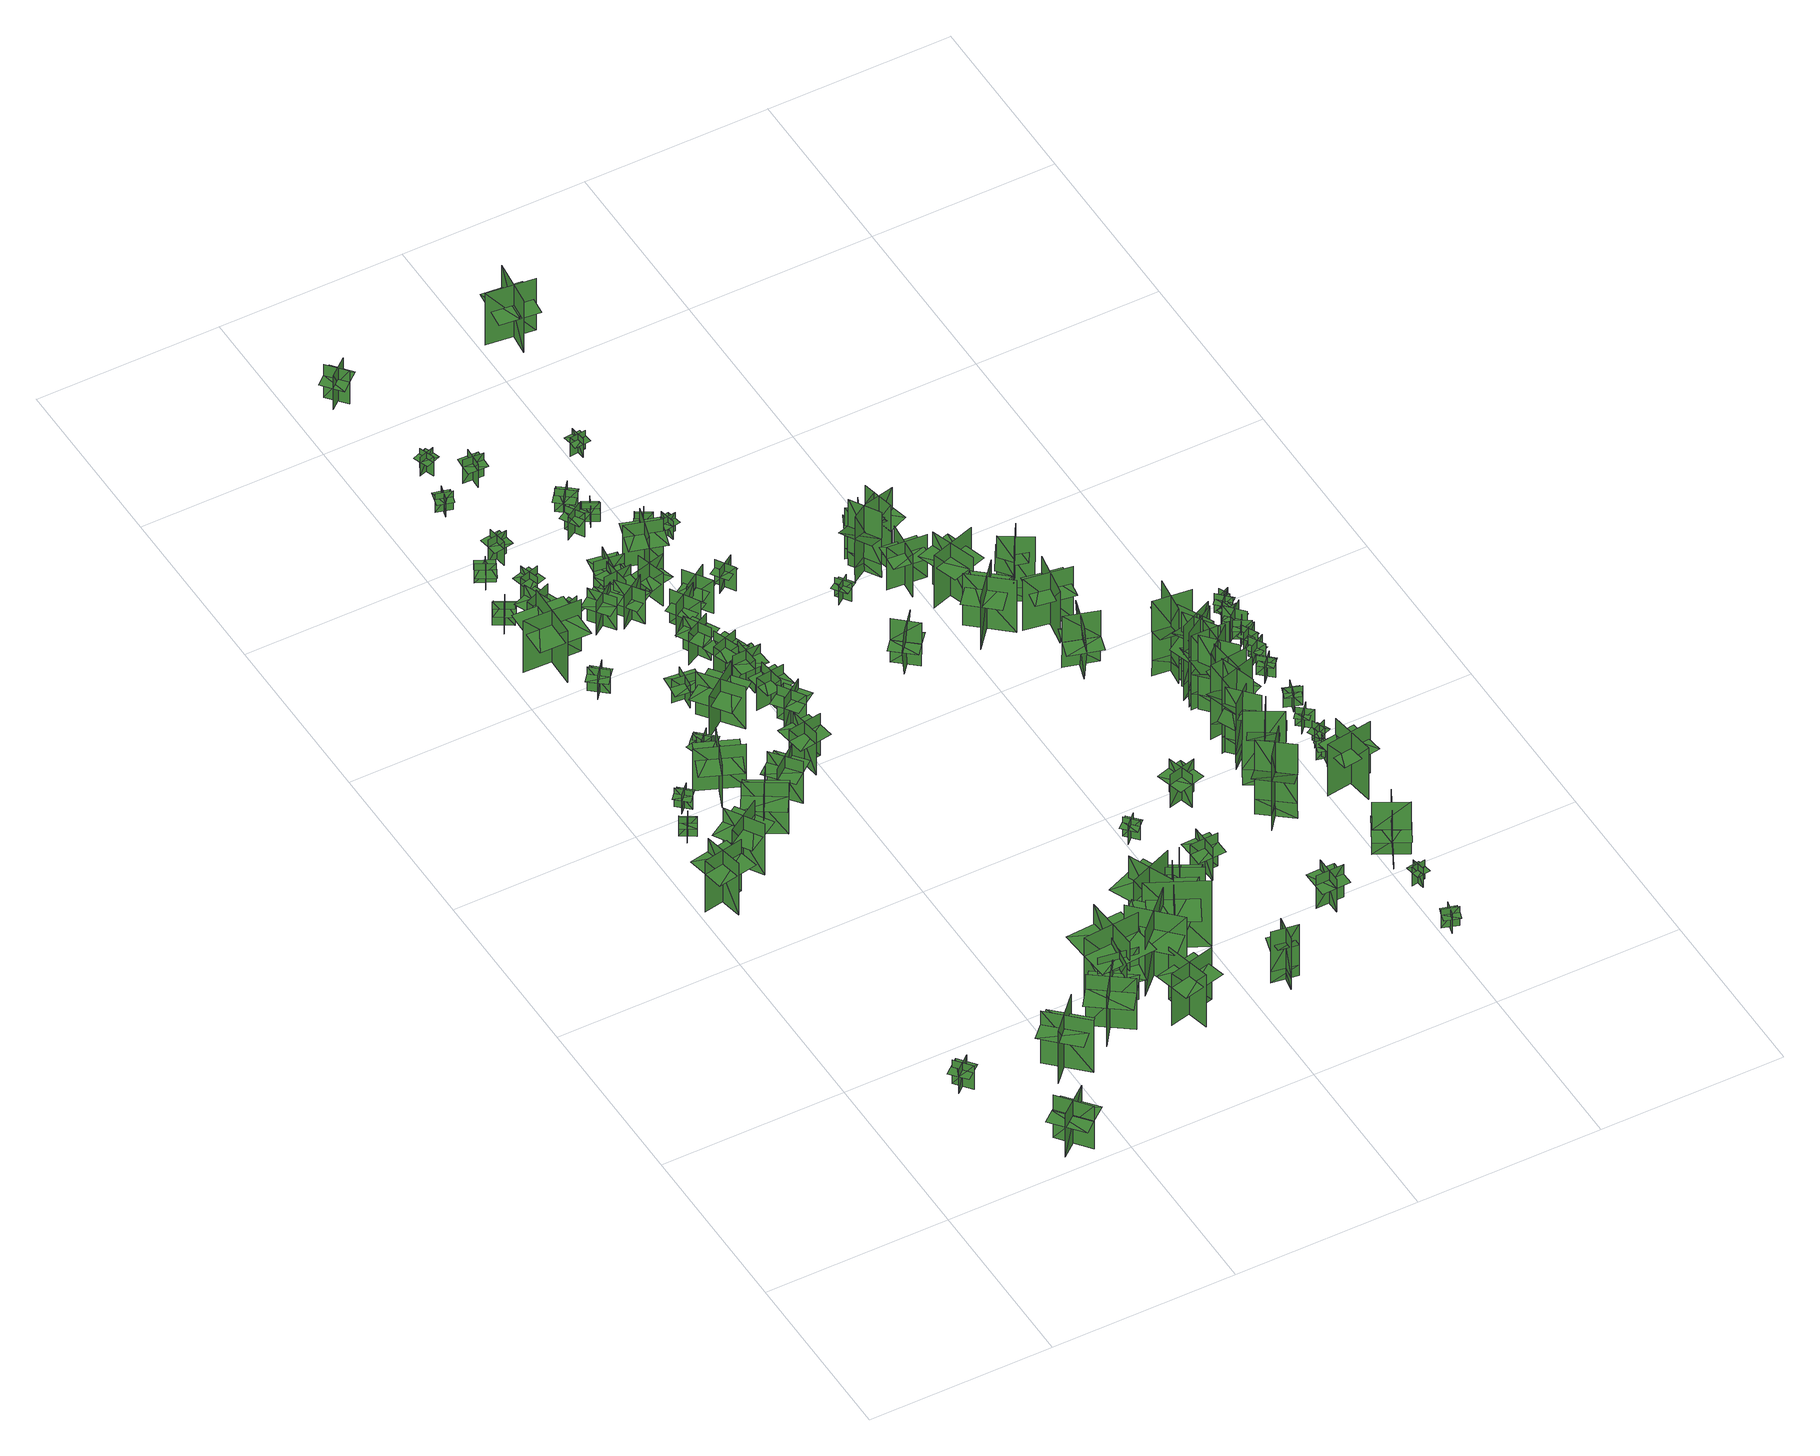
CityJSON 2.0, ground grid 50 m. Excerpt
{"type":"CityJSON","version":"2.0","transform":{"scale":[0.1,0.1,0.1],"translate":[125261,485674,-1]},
"CityObjects":{
"tree1":{"type":"SolitaryVegetationObject","geometry":[{"type":"MultiSurface","lod":"1","boundaries":[[[0,1,2]],[[0,2,3]],[[4,5,6]],[[4,6,7]],[[8,9,10]],[[8,10,11]],[[8,11,12]],[[8,12,13]]]}]},
"tree2":{"type":"SolitaryVegetationObject","geometry":[{"type":"MultiSurface","lod":"1","boundaries":[[[14,15,16]],[[14,16,17]],[[18,19,20]],[[18,20,21]],[[22,23,24]],[[22,24,25]],[[22,23,26]],[[22,26,27]]]}]},
"tree3":{"type":"SolitaryVegetationObject","geometry":[{"type":"MultiSurface","lod":"1","boundaries":[[[28,29,30]],[[28,30,31]],[[32,33,34]],[[32,34,35]],[[36,37,38]],[[36,38,39]],[[36,39,40]],[[36,40,41]]]}]},
"tree4":{"type":"SolitaryVegetationObject","geometry":[{"type":"MultiSurface","lod":"1","boundaries":[[[42,43,44]],[[42,44,45]],[[46,47,48]],[[46,48,49]],[[50,51,52]],[[50,52,53]],[[50,53,54]],[[50,54,55]]]}]},
"tree5":{"type":"SolitaryVegetationObject","geometry":[{"type":"MultiSurface","lod":"1","boundaries":[[[56,57,58]],[[56,58,59]],[[60,61,62]],[[60,62,63]],[[64,65,66]],[[64,66,67]],[[64,67,68]],[[64,68,69]]]}]},
"tree6":{"type":"SolitaryVegetationObject","geometry":[{"type":"MultiSurface","lod":"1","boundaries":[[[70,71,72]],[[70,72,73]],[[74,75,76]],[[74,76,77]],[[78,79,80]],[[78,80,81]],[[78,82,83]],[[78,83,79]]]}]},
"tree7":{"type":"SolitaryVegetationObject","geometry":[{"type":"MultiSurface","lod":"1","boundaries":[[[84,85,86]],[[84,86,87]],[[88,89,90]],[[88,90,91]],[[92,93,94]],[[92,94,95]],[[92,95,96]],[[92,96,97]]]}]},
"tree8":{"type":"SolitaryVegetationObject","geometry":[{"type":"MultiSurface","lod":"1","boundaries":[[[98,99,100]],[[98,100,101]],[[102,103,104]],[[102,104,105]],[[106,107,108]],[[106,108,109]],[[106,109,110]],[[106,110,111]]]}]},
"tree9":{"type":"SolitaryVegetationObject","geometry":[{"type":"MultiSurface","lod":"1","boundaries":[[[112,113,114]],[[112,114,115]],[[116,117,118]],[[116,118,119]],[[120,121,122]],[[120,122,123]],[[120,123,124]],[[120,124,125]]]}]},
"tree10":{"type":"SolitaryVegetationObject","geometry":[{"type":"MultiSurface","lod":"1","boundaries":[[[126,127,128]],[[126,128,129]],[[130,131,132]],[[130,132,133]],[[134,135,136]],[[134,136,137]],[[134,137,138]],[[134,138,139]]]}]},
"tree11":{"type":"SolitaryVegetationObject","geometry":[{"type":"MultiSurface","lod":"1","boundaries":[[[140,141,142]],[[140,142,143]],[[144,145,146]],[[144,146,147]],[[148,149,150]],[[148,150,151]],[[148,151,152]],[[148,152,153]]]}]},
"tree12":{"type":"SolitaryVegetationObject","geometry":[{"type":"MultiSurface","lod":"1","boundaries":[[[154,155,156]],[[154,156,157]],[[158,159,160]],[[158,160,161]],[[162,163,164]],[[162,164,165]],[[162,165,166]],[[162,166,167]]]}]},
"tree13":{"type":"SolitaryVegetationObject","geometry":[{"type":"MultiSurface","lod":"1","boundaries":[[[168,169,170]],[[168,170,171]],[[172,173,174]],[[172,174,175]],[[176,177,178]],[[176,178,179]],[[176,179,180]],[[176,180,181]]]}]},
"tree14":{"type":"SolitaryVegetationObject","geometry":[{"type":"MultiSurface","lod":"1","boundaries":[[[182,183,184]],[[182,184,185]],[[186,187,188]],[[186,188,189]],[[190,191,192]],[[190,192,193]],[[190,193,194]],[[190,194,195]]]}]},
"tree15":{"type":"SolitaryVegetationObject","geometry":[{"type":"MultiSurface","lod":"1","boundaries":[[[196,197,198]],[[196,198,199]],[[200,201,202]],[[200,202,203]],[[204,205,206]],[[204,206,207]],[[204,207,208]],[[204,208,209]]]}]},
"tree16":{"type":"SolitaryVegetationObject","geometry":[{"type":"MultiSurface","lod":"1","boundaries":[[[210,211,212]],[[210,212,213]],[[214,215,216]],[[214,216,217]],[[218,219,220]],[[218,220,221]],[[218,221,222]],[[218,222,223]]]}]},
"tree17":{"type":"SolitaryVegetationObject","geometry":[{"type":"MultiSurface","lod":"1","boundaries":[[[224,225,226]],[[224,226,227]],[[228,229,230]],[[228,230,231]],[[232,233,234]],[[232,234,235]],[[232,235,236]],[[232,236,237]]]}]},
"tree18":{"type":"SolitaryVegetationObject","geometry":[{"type":"MultiSurface","lod":"1","boundaries":[[[238,239,240]],[[238,240,241]],[[242,243,244]],[[242,244,245]],[[246,247,248]],[[246,248,249]],[[246,250,251]],[[246,251,247]]]}]},
"tree19":{"type":"SolitaryVegetationObject","geometry":[{"type":"MultiSurface","lod":"1","boundaries":[[[252,253,254]],[[252,254,255]],[[256,257,258]],[[256,258,259]],[[260,261,262]],[[260,262,263]],[[260,263,264]],[[260,264,265]]]}]},
"tree20":{"type":"SolitaryVegetationObject","geometry":[{"type":"MultiSurface","lod":"1","boundaries":[[[266,267,268]],[[266,268,269]],[[270,271,272]],[[270,272,273]],[[274,275,276]],[[274,276,277]],[[274,277,278]],[[274,278,279]]]}]},
"tree21":{"type":"SolitaryVegetationObject","geometry":[{"type":"MultiSurface","lod":"1","boundaries":[[[280,281,282]],[[280,282,283]],[[284,285,286]],[[284,286,287]],[[288,289,290]],[[288,290,291]],[[288,291,292]],[[288,292,293]]]}]},
"tree22":{"type":"SolitaryVegetationObject","geometry":[{"type":"MultiSurface","lod":"1","boundaries":[[[294,295,296]],[[294,296,297]],[[298,299,300]],[[298,300,301]],[[302,303,304]],[[302,304,305]],[[302,305,306]],[[302,306,307]]]}]},
"tree23":{"type":"SolitaryVegetationObject","geometry":[{"type":"MultiSurface","lod":"1","boundaries":[[[308,309,310]],[[308,310,311]],[[312,313,314]],[[312,314,315]],[[316,317,318]],[[316,318,319]],[[316,319,320]],[[316,320,321]]]}]},
"tree24":{"type":"SolitaryVegetationObject","geometry":[{"type":"MultiSurface","lod":"1","boundaries":[[[322,323,324]],[[322,324,325]],[[326,327,328]],[[326,328,329]],[[330,331,332]],[[330,332,333]],[[330,333,334]],[[330,334,335]]]}]},
"tree25":{"type":"SolitaryVegetationObject","geometry":[{"type":"MultiSurface","lod":"1","boundaries":[[[336,337,338]],[[336,338,339]],[[340,341,342]],[[340,342,343]],[[344,345,346]],[[344,346,347]],[[344,347,348]],[[344,348,349]]]}]},
"tree26":{"type":"SolitaryVegetationObject","geometry":[{"type":"MultiSurface","lod":"1","boundaries":[[[350,351,352]],[[350,352,353]],[[354,355,356]],[[354,356,357]],[[358,359,360]],[[358,360,361]],[[358,361,362]],[[358,362,363]]]}]},
"tree27":{"type":"SolitaryVegetationObject","geometry":[{"type":"MultiSurface","lod":"1","boundaries":[[[364,365,366]],[[364,366,367]],[[368,369,370]],[[368,370,371]],[[372,373,374]],[[372,374,375]],[[372,375,376]],[[372,376,377]]]}]},
"tree28":{"type":"SolitaryVegetationObject","geometry":[{"type":"MultiSurface","lod":"1","boundaries":[[[378,379,380]],[[378,380,381]],[[382,383,384]],[[382,384,385]],[[386,387,388]],[[386,388,389]],[[386,390,391]],[[386,391,387]]]}]},
"tree29":{"type":"SolitaryVegetationObject","geometry":[{"type":"MultiSurface","lod":"1","boundaries":[[[392,393,394]],[[392,394,395]],[[396,397,398]],[[396,398,399]],[[400,401,402]],[[400,402,403]],[[400,403,404]],[[400,404,405]]]}]},
"tree30":{"type":"SolitaryVegetationObject","geometry":[{"type":"MultiSurface","lod":"1","boundaries":[[[406,407,408]],[[406,408,409]],[[410,411,412]],[[410,412,413]],[[414,415,416]],[[414,416,417]],[[414,417,418]],[[414,418,419]]]}]},
"tree31":{"type":"SolitaryVegetationObject","geometry":[{"type":"MultiSurface","lod":"1","boundaries":[[[420,421,422]],[[420,422,423]],[[424,425,426]],[[424,426,427]],[[428,429,430]],[[428,430,431]],[[428,432,433]],[[428,433,429]]]}]},
"tree32":{"type":"SolitaryVegetationObject","geometry":[{"type":"MultiSurface","lod":"1","boundaries":[[[434,435,436]],[[434,436,437]],[[438,439,440]],[[438,440,441]],[[442,443,444]],[[442,444,445]],[[442,445,446]],[[442,446,447]]]}]},
"tree33":{"type":"SolitaryVegetationObject","geometry":[{"type":"MultiSurface","lod":"1","boundaries":[[[448,449,450]],[[448,450,451]],[[452,453,454]],[[452,454,455]],[[456,457,458]],[[456,458,459]],[[456,459,460]],[[456,460,461]]]}]},
"tree34":{"type":"SolitaryVegetationObject","geometry":[{"type":"MultiSurface","lod":"1","boundaries":[[[462,463,464]],[[462,464,465]],[[466,467,468]],[[466,468,469]],[[470,471,472]],[[470,472,473]],[[470,473,474]],[[470,474,475]]]}]},
"tree35":{"type":"SolitaryVegetationObject","geometry":[{"type":"MultiSurface","lod":"1","boundaries":[[[476,477,478]],[[476,478,479]],[[480,481,482]],[[480,482,483]],[[484,485,486]],[[484,486,487]],[[484,487,488]],[[484,488,489]]]}]},
"tree36":{"type":"SolitaryVegetationObject","geometry":[{"type":"MultiSurface","lod":"1","boundaries":[[[490,491,492]],[[490,492,493]],[[494,495,496]],[[494,496,497]],[[498,499,500]],[[498,500,501]],[[498,501,502]],[[498,502,503]]]}]},
"tree37":{"type":"SolitaryVegetationObject","geometry":[{"type":"MultiSurface","lod":"1","boundaries":[[[504,505,506]],[[504,506,507]],[[508,509,510]],[[508,510,511]],[[512,513,514]],[[512,514,515]],[[512,515,516]],[[512,516,517]]]}]},
"tree38":{"type":"SolitaryVegetationObject","geometry":[{"type":"MultiSurface","lod":"1","boundaries":[[[518,519,520]],[[518,520,521]],[[522,523,524]],[[522,524,525]],[[526,527,528]],[[526,528,529]],[[526,529,530]],[[526,530,531]]]}]},
"tree39":{"type":"SolitaryVegetationObject","geometry":[{"type":"MultiSurface","lod":"1","boundaries":[[[532,533,534]],[[532,534,535]],[[536,537,538]],[[536,538,539]],[[540,541,542]],[[540,542,543]],[[540,543,544]],[[540,544,545]]]}]},
"tree40":{"type":"SolitaryVegetationObject","geometry":[{"type":"MultiSurface","lod":"1","boundaries":[[[546,547,548]],[[546,548,549]],[[550,551,552]],[[550,552,553]],[[554,555,556]],[[554,556,557]],[[554,558,559]],[[554,559,555]]]}]},
"tree41":{"type":"SolitaryVegetationObject","geometry":[{"type":"MultiSurface","lod":"1","boundaries":[[[560,561,562]],[[560,562,563]],[[564,565,566]],[[564,566,567]],[[568,569,570]],[[568,570,571]],[[568,572,573]],[[568,573,569]]]}]},
"tree42":{"type":"SolitaryVegetationObject","geometry":[{"type":"MultiSurface","lod":"1","boundaries":[[[574,575,576]],[[574,576,577]],[[578,579,580]],[[578,580,581]],[[582,583,584]],[[582,584,585]],[[582,586,587]],[[582,587,583]]]}]},
"tree43":{"type":"SolitaryVegetationObject","geometry":[{"type":"MultiSurface","lod":"1","boundaries":[[[588,589,590]],[[588,590,591]],[[592,593,594]],[[592,594,595]],[[596,597,598]],[[596,598,599]],[[596,600,601]],[[596,601,597]]]}]},
"tree44":{"type":"SolitaryVegetationObject","geometry":[{"type":"MultiSurface","lod":"1","boundaries":[[[602,603,604]],[[602,604,605]],[[606,607,608]],[[606,608,609]],[[610,611,612]],[[610,612,613]],[[610,613,614]],[[610,614,615]]]}]},
"tree45":{"type":"SolitaryVegetationObject","geometry":[{"type":"MultiSurface","lod":"1","boundaries":[[[616,617,618]],[[616,618,619]],[[620,621,622]],[[620,622,623]],[[624,625,626]],[[624,626,627]],[[624,628,629]],[[624,629,625]]]}]},
"tree46":{"type":"SolitaryVegetationObject","geometry":[{"type":"MultiSurface","lod":"1","boundaries":[[[630,631,632]],[[630,632,633]],[[634,635,636]],[[634,636,637]],[[638,639,640]],[[638,640,641]],[[638,641,642]],[[638,642,643]]]}]},
"tree47":{"type":"SolitaryVegetationObject","geometry":[{"type":"MultiSurface","lod":"1","boundaries":[[[644,645,646]],[[644,646,647]],[[648,649,650]],[[648,650,651]],[[652,653,654]],[[652,654,655]],[[652,656,657]],[[652,657,653]]]}]},
"tree48":{"type":"SolitaryVegetationObject","geometry":[{"type":"MultiSurface","lod":"1","boundaries":[[[658,659,660]],[[658,660,661]],[[662,663,664]],[[662,664,665]],[[666,667,668]],[[666,668,669]],[[666,669,670]],[[666,670,671]]]}]},
"tree49":{"type":"SolitaryVegetationObject","geometry":[{"type":"MultiSurface","lod":"1","boundaries":[[[672,673,674]],[[672,674,675]],[[676,677,678]],[[676,678,679]],[[680,681,682]],[[680,682,683]],[[680,683,684]],[[680,684,685]]]}]},
"tree50":{"type":"SolitaryVegetationObject","geometry":[{"type":"MultiSurface","lod":"1","boundaries":[[[686,687,688]],[[686,688,689]],[[690,691,692]],[[690,692,693]],[[694,695,696]],[[694,696,697]],[[694,695,698]],[[694,698,699]]]}]},
"tree51":{"type":"SolitaryVegetationObject","geometry":[{"type":"MultiSurface","lod":"1","boundaries":[[[700,701,702]],[[700,702,703]],[[704,705,706]],[[704,706,707]],[[708,709,710]],[[708,710,711]],[[708,711,712]],[[708,712,713]]]}]},
"tree52":{"type":"SolitaryVegetationObject","geometry":[{"type":"MultiSurface","lod":"1","boundaries":[[[714,715,716]],[[714,716,717]],[[718,719,720]],[[718,720,721]],[[722,723,719]],[[722,719,718]],[[724,725,715]],[[724,715,714]],[[726,727,728]],[[726,728,729]],[[730,731,732]],[[730,732,733]]]}]},
"tree53":{"type":"SolitaryVegetationObject","geometry":[{"type":"MultiSurface","lod":"1","boundaries":[[[734,735,736]],[[734,736,737]],[[738,739,740]],[[738,740,741]],[[742,743,744]],[[742,744,745]],[[742,745,746]],[[742,746,747]]]}]},
"tree54":{"type":"SolitaryVegetationObject","geometry":[{"type":"MultiSurface","lod":"1","boundaries":[[[748,749,750]],[[748,750,751]],[[752,753,754]],[[752,754,755]],[[756,757,758]],[[756,758,759]],[[756,759,760]],[[756,760,761]]]}]},
"tree55":{"type":"SolitaryVegetationObject","geometry":[{"type":"MultiSurface","lod":"1","boundaries":[[[762,763,764]],[[762,764,765]],[[766,767,768]],[[766,768,769]],[[770,771,772]],[[770,772,773]],[[770,773,774]],[[770,774,775]]]}]},
"tree56":{"type":"SolitaryVegetationObject","geometry":[{"type":"MultiSurface","lod":"1","boundaries":[[[776,777,778]],[[776,778,779]],[[780,781,782]],[[780,782,783]],[[784,785,786]],[[784,786,787]],[[784,787,788]],[[784,788,789]]]}]},
"tree57":{"type":"SolitaryVegetationObject","geometry":[{"type":"MultiSurface","lod":"1","boundaries":[[[790,791,792]],[[790,792,793]],[[794,795,796]],[[794,796,797]],[[798,799,800]],[[798,800,801]],[[798,801,802]],[[798,802,803]]]}]},
"tree58":{"type":"SolitaryVegetationObject","geometry":[{"type":"MultiSurface","lod":"1","boundaries":[[[804,805,806]],[[804,806,807]],[[808,809,810]],[[808,810,811]],[[812,813,814]],[[812,814,815]],[[812,815,816]],[[812,816,817]]]}]},
"tree59":{"type":"SolitaryVegetationObject","geometry":[{"type":"MultiSurface","lod":"1","boundaries":[[[818,819,820]],[[818,820,821]],[[822,823,824]],[[822,824,825]],[[826,827,828]],[[826,828,829]],[[826,829,830]],[[826,830,831]]]}]},
"tree60":{"type":"SolitaryVegetationObject","geometry":[{"type":"MultiSurface","lod":"1","boundaries":[[[832,833,834]],[[832,834,835]],[[836,837,838]],[[836,838,839]],[[840,841,837]],[[840,837,836]],[[842,843,833]],[[842,833,832]],[[832,833,844]],[[832,844,845]],[[832,846,847]],[[832,847,833]]]}]},
"tree61":{"type":"SolitaryVegetationObject","geometry":[{"type":"MultiSurface","lod":"1","boundaries":[[[848,849,850]],[[848,850,851]],[[852,853,854]],[[852,854,855]],[[856,857,858]],[[856,858,859]],[[856,859,860]],[[856,860,861]]]}]},
"tree62":{"type":"SolitaryVegetationObject","geometry":[{"type":"MultiSurface","lod":"1","boundaries":[[[862,863,864]],[[862,864,865]],[[866,867,868]],[[866,868,869]],[[870,871,872]],[[870,872,873]],[[870,873,874]],[[870,874,875]]]}]},
"tree63":{"type":"SolitaryVegetationObject","geometry":[{"type":"MultiSurface","lod":"1","boundaries":[[[876,877,878]],[[876,878,879]],[[880,881,882]],[[880,882,883]],[[884,885,886]],[[884,886,887]],[[884,887,888]],[[884,888,889]]]}]},
"tree64":{"type":"SolitaryVegetationObject","geometry":[{"type":"MultiSurface","lod":"1","boundaries":[[[890,891,892]],[[890,892,893]],[[894,895,896]],[[894,896,897]],[[898,899,895]],[[898,895,894]],[[900,901,891]],[[900,891,890]],[[902,903,904]],[[902,904,905]],[[906,907,908]],[[906,908,909]]]}]},
"tree65":{"type":"SolitaryVegetationObject","geometry":[{"type":"MultiSurface","lod":"1","boundaries":[[[910,911,912]],[[910,912,913]],[[914,915,916]],[[914,916,917]],[[918,919,920]],[[918,920,921]],[[918,922,923]],[[918,923,919]]]}]},
"tree66":{"type":"SolitaryVegetationObject","geometry":[{"type":"MultiSurface","lod":"1","boundaries":[[[924,925,926]],[[924,926,927]],[[928,929,930]],[[928,930,931]],[[932,933,929]],[[932,929,928]],[[934,935,925]],[[934,925,924]],[[936,937,938]],[[936,938,939]],[[940,941,942]],[[940,942,943]]]}]},
"tree67":{"type":"SolitaryVegetationObject","geometry":[{"type":"MultiSurface","lod":"1","boundaries":[[[944,945,946]],[[944,946,947]],[[948,949,950]],[[948,950,951]],[[952,953,954]],[[952,954,955]],[[952,956,957]],[[952,957,953]]]}]},
"tree68":{"type":"SolitaryVegetationObject","geometry":[{"type":"MultiSurface","lod":"1","boundaries":[[[958,959,960]],[[958,960,961]],[[962,963,964]],[[962,964,965]],[[966,967,963]],[[966,963,962]],[[968,969,959]],[[968,959,958]],[[970,971,972]],[[970,972,973]],[[974,975,976]],[[974,976,977]]]}]},
"tree69":{"type":"SolitaryVegetationObject","geometry":[{"type":"MultiSurface","lod":"1","boundaries":[[[978,979,980]],[[978,980,981]],[[982,983,984]],[[982,984,985]],[[986,987,983]],[[986,983,982]],[[988,989,979]],[[988,979,978]],[[990,991,992]],[[990,992,993]],[[994,995,996]],[[994,996,997]]]}]},
"tree70":{"type":"SolitaryVegetationObject","geometry":[{"type":"MultiSurface","lod":"1","boundaries":[[[998,999,1000]],[[998,1000,1001]],[[1002,1003,1004]],[[1002,1004,1005]],[[1006,1007,1008]],[[1006,1008,1009]],[[1006,1010,1011]],[[1006,1011,1007]]]}]},
"tree71":{"type":"SolitaryVegetationObject","geometry":[{"type":"MultiSurface","lod":"1","boundaries":[[[1012,1013,1014]],[[1012,1014,1015]],[[1016,1017,1018]],[[1016,1018,1019]],[[1020,1021,1022]],[[1020,1022,1023]],[[1020,1023,1024]],[[1020,1024,1025]]]}]},
"tree72":{"type":"SolitaryVegetationObject","geometry":[{"type":"MultiSurface","lod":"1","boundaries":[[[1026,1027,1028]],[[1026,1028,1029]],[[1030,1031,1032]],[[1030,1032,1033]],[[1034,1035,1036]],[[1034,1036,1037]],[[1034,1038,1039]],[[1034,1039,1035]]]}]},
"tree73":{"type":"SolitaryVegetationObject","geometry":[{"type":"MultiSurface","lod":"1","boundaries":[[[1040,1041,1042]],[[1040,1042,1043]],[[1044,1045,1046]],[[1044,1046,1047]],[[1048,1049,1045]],[[1048,1045,1044]],[[1050,1051,1041]],[[1050,1041,1040]],[[1040,1041,1052]],[[1040,1052,1053]],[[1040,1054,1055]],[[1040,1055,1041]]]}]},
"tree74":{"type":"SolitaryVegetationObject","geometry":[{"type":"MultiSurface","lod":"1","boundaries":[[[1056,1057,1058]],[[1056,1058,1059]],[[1060,1061,1062]],[[1060,1062,1063]],[[1064,1065,1061]],[[1064,1061,1060]],[[1066,1067,1057]],[[1066,1057,1056]],[[1068,1069,1070]],[[1068,1070,1071]],[[1072,1073,1074]],[[1072,1074,1075]]]}]},
"tree75":{"type":"SolitaryVegetationObject","geometry":[{"type":"MultiSurface","lod":"1","boundaries":[[[1076,1077,1078]],[[1076,1078,1079]],[[1080,1081,1082]],[[1080,1082,1083]],[[1084,1085,1086]],[[1084,1086,1087]],[[1084,1088,1089]],[[1084,1089,1085]]]}]},
"tree76":{"type":"SolitaryVegetationObject","geometry":[{"type":"MultiSurface","lod":"1","boundaries":[[[1090,1091,1092]],[[1090,1092,1093]],[[1094,1095,1096]],[[1094,1096,1097]],[[1098,1099,1095]],[[1098,1095,1094]],[[1100,1101,1091]],[[1100,1091,1090]],[[1102,1103,1104]],[[1102,1104,1105]],[[1106,1107,1108]],[[1106,1108,1109]]]}]},
"tree77":{"type":"SolitaryVegetationObject","geometry":[{"type":"MultiSurface","lod":"1","boundaries":[[[1110,1111,1112]],[[1110,1112,1113]],[[1114,1115,1116]],[[1114,1116,1117]],[[1118,1119,1115]],[[1118,1115,1114]],[[1120,1121,1111]],[[1120,1111,1110]],[[1122,1123,1124]],[[1122,1124,1125]],[[1126,1127,1128]],[[1126,1128,1129]]]}]},
"tree78":{"type":"SolitaryVegetationObject","geometry":[{"type":"MultiSurface","lod":"1","boundaries":[[[1130,1131,1132]],[[1130,1132,1133]],[[1134,1135,1136]],[[1134,1136,1137]],[[1138,1139,1135]],[[1138,1135,1134]],[[1140,1141,1131]],[[1140,1131,1130]],[[1130,1131,1142]],[[1130,1142,1143]],[[1130,1144,1145]],[[1130,1145,1131]]]}]},
"tree79":{"type":"SolitaryVegetationObject","geometry":[{"type":"MultiSurface","lod":"1","boundaries":[[[1146,1147,1148]],[[1146,1148,1149]],[[1150,1151,1152]],[[1150,1152,1153]],[[1154,1155,1156]],[[1154,1156,1157]],[[1154,1157,1158]],[[1154,1158,1159]]]}]},
"tree80":{"type":"SolitaryVegetationObject","geometry":[{"type":"MultiSurface","lod":"1","boundaries":[[[1160,1161,1162]],[[1160,1162,1163]],[[1164,1165,1166]],[[1164,1166,1167]],[[1168,1169,1165]],[[1168,1165,1164]],[[1170,1171,1161]],[[1170,1161,1160]],[[1172,1173,1174]],[[1172,1174,1175]],[[1176,1177,1178]],[[1176,1178,1179]]]}]},
"tree81":{"type":"SolitaryVegetationObject","geometry":[{"type":"MultiSurface","lod":"1","boundaries":[[[1180,1181,1182]],[[1180,1182,1183]],[[1184,1185,1186]],[[1184,1186,1187]],[[1188,1189,1190]],[[1188,1190,1191]],[[1188,1192,1193]],[[1188,1193,1189]]]}]},
"tree82":{"type":"SolitaryVegetationObject","geometry":[{"type":"MultiSurface","lod":"1","boundaries":[[[1194,1195,1196]],[[1194,1196,1197]],[[1198,1199,1200]],[[1198,1200,1201]],[[1202,1203,1199]],[[1202,1199,1198]],[[1204,1205,1195]],[[1204,1195,1194]],[[1206,1207,1208]],[[1206,1208,1209]],[[1210,1211,1212]],[[1210,1212,1213]]]}]},
"tree83":{"type":"SolitaryVegetationObject","geometry":[{"type":"MultiSurface","lod":"1","boundaries":[[[1214,1215,1216]],[[1214,1216,1217]],[[1218,1219,1220]],[[1218,1220,1221]],[[1222,1223,1219]],[[1222,1219,1218]],[[1224,1225,1215]],[[1224,1215,1214]],[[1226,1227,1228]],[[1226,1228,1229]],[[1230,1231,1232]],[[1230,1232,1233]]]}]},
"tree84":{"type":"SolitaryVegetationObject","geometry":[{"type":"MultiSurface","lod":"1","boundaries":[[[1234,1235,1236]],[[1234,1236,1237]],[[1238,1239,1240]],[[1238,1240,1241]],[[1242,1243,1239]],[[1242,1239,1238]],[[1244,1245,1235]],[[1244,1235,1234]],[[1246,1247,1248]],[[1246,1248,1249]],[[1250,1251,1252]],[[1250,1252,1253]]]}]},
"tree85":{"type":"SolitaryVegetationObject","geometry":[{"type":"MultiSurface","lod":"1","boundaries":[[[1254,1255,1256]],[[1254,1256,1257]],[[1258,1259,1260]],[[1258,1260,1261]],[[1262,1263,1259]],[[1262,1259,1258]],[[1264,1265,1255]],[[1264,1255,1254]],[[1266,1267,1268]],[[1266,1268,1269]],[[1270,1271,1272]],[[1270,1272,1273]]]}]},
"tree86":{"type":"SolitaryVegetationObject","geometry":[{"type":"MultiSurface","lod":"1","boundaries":[[[1274,1275,1276]],[[1274,1276,1277]],[[1278,1279,1280]],[[1278,1280,1281]],[[1282,1283,1279]],[[1282,1279,1278]],[[1284,1285,1275]],[[1284,1275,1274]],[[1286,1287,1288]],[[1286,1288,1289]],[[1290,1291,1292]],[[1290,1292,1293]]]}]},
"tree87":{"type":"SolitaryVegetationObject","geometry":[{"type":"MultiSurface","lod":"1","boundaries":[[[1294,1295,1296]],[[1294,1296,1297]],[[1298,1299,1300]],[[1298,1300,1301]],[[1302,1303,1304]],[[1302,1304,1305]],[[1302,1305,1306]],[[1302,1306,1307]]]}]},
"tree88":{"type":"SolitaryVegetationObject","geometry":[{"type":"MultiSurface","lod":"1","boundaries":[[[1308,1309,1310]],[[1308,1310,1311]],[[1312,1313,1314]],[[1312,1314,1315]],[[1316,1317,1313]],[[1316,1313,1312]],[[1318,1319,1309]],[[1318,1309,1308]],[[1320,1321,1322]],[[1320,1322,1323]],[[1324,1325,1326]],[[1324,1326,1327]]]}]},
"tree89":{"type":"SolitaryVegetationObject","geometry":[{"type":"MultiSurface","lod":"1","boundaries":[[[1328,1329,1330]],[[1328,1330,1331]],[[1332,1333,1334]],[[1332,1334,1335]],[[1336,1337,1338]],[[1336,1338,1339]],[[1336,1339,1340]],[[1336,1340,1341]]]}]},
"tree90":{"type":"SolitaryVegetationObject","geometry":[{"type":"MultiSurface","lod":"1","boundaries":[[[1342,1343,1344]],[[1342,1344,1345]],[[1346,1347,1348]],[[1346,1348,1349]],[[1350,1351,1352]],[[1350,1352,1353]],[[1350,1353,1354]],[[1350,1354,1355]]]}]},
"tree91":{"type":"SolitaryVegetationObject","geometry":[{"type":"MultiSurface","lod":"1","boundaries":[[[1356,1357,1358]],[[1356,1358,1359]],[[1360,1361,1362]],[[1360,1362,1363]],[[1364,1365,1366]],[[1364,1366,1367]],[[1364,1368,1369]],[[1364,1369,1365]]]}]},
"tree92":{"type":"SolitaryVegetationObject","geometry":[{"type":"MultiSurface","lod":"1","boundaries":[[[1370,1371,1372]],[[1370,1372,1373]],[[1374,1375,1376]],[[1374,1376,1377]],[[1378,1379,1380]],[[1378,1380,1381]],[[1378,1381,1382]],[[1378,1382,1383]]]}]},
"tree93":{"type":"SolitaryVegetationObject","geometry":[{"type":"MultiSurface","lod":"1","boundaries":[[[1384,1385,1386]],[[1384,1386,1387]],[[1388,1389,1390]],[[1388,1390,1391]],[[1392,1393,1394]],[[1392,1394,1395]],[[1392,1396,1397]],[[1392,1397,1393]]]}]},
"tree94":{"type":"SolitaryVegetationObject","geometry":[{"type":"MultiSurface","lod":"1","boundaries":[[[1398,1399,1400]],[[1398,1400,1401]],[[1402,1403,1404]],[[1402,1404,1405]],[[1406,1407,1408]],[[1406,1408,1409]],[[1406,1410,1411]],[[1406,1411,1407]]]}]},
"tree95":{"type":"SolitaryVegetationObject","geometry":[{"type":"MultiSurface","lod":"1","boundaries":[[[1412,1413,1414]],[[1412,1414,1415]],[[1416,1417,1418]],[[1416,1418,1419]],[[1420,1421,1422]],[[1420,1422,1423]],[[1420,1423,1424]],[[1420,1424,1425]]]}]},
"tree96":{"type":"SolitaryVegetationObject","geometry":[{"type":"MultiSurface","lod":"1","boundaries":[[[1426,1427,1428]],[[1426,1428,1429]],[[1430,1431,1432]],[[1430,1432,1433]],[[1434,1435,1436]],[[1434,1436,1437]],[[1434,1437,1438]],[[1434,1438,1439]]]}]},
"tree97":{"type":"SolitaryVegetationObject","geometry":[{"type":"MultiSurface","lod":"1","boundaries":[[[1440,1441,1442]],[[1440,1442,1443]],[[1444,1445,1446]],[[1444,1446,1447]],[[1448,1449,1450]],[[1448,1450,1451]],[[1448,1451,1452]],[[1448,1452,1453]]]}]},
"tree98":{"type":"SolitaryVegetationObject","geometry":[{"type":"MultiSurface","lod":"1","boundaries":[[[1454,1455,1456]],[[1454,1456,1457]],[[1458,1459,1460]],[[1458,1460,1461]],[[1462,1463,1464]],[[1462,1464,1465]],[[1462,1465,1466]],[[1462,1466,1467]]]}]},
"tree99":{"type":"SolitaryVegetationObject","geometry":[{"type":"MultiSurface","lod":"1","boundaries":[[[1468,1469,1470]],[[1468,1470,1471]],[[1472,1473,1474]],[[1472,1474,1475]],[[1476,1477,1478]],[[1476,1478,1479]],[[1476,1480,1481]],[[1476,1481,1477]]]}]},
"tree100":{"type":"SolitaryVegetationObject","geometry":[{"type":"MultiSurface","lod":"1","boundaries":[[[1482,1483,1484]],[[1482,1484,1485]],[[1486,1487,1488]],[[1486,1488,1489]],[[1490,1491,1492]],[[1490,1492,1493]],[[1490,1494,1495]],[[1490,1495,1491]]]}]},
"tree101":{"type":"SolitaryVegetationObject","geometry":[{"type":"MultiSurface","lod":"1","boundaries":[[[1496,1497,1498]],[[1496,1498,1499]],[[1500,1501,1502]],[[1500,1502,1503]],[[1504,1505,1501]],[[1504,1501,1500]],[[1506,1507,1497]],[[1506,1497,1496]],[[1496,1497,1508]],[[1496,1508,1509]],[[1496,1510,1511]],[[1496,1511,1497]]]}]}
},
"vertices":[
[233,389,14],[268,346,14],[268,346,91],[233,389,91],[229,352,14],[272,387,14],[272,387,91],[229,352,91],[229,352,69],[246,331,69],[289,366,69],[272,387,69],[254,409,69],[211,374,69],
[352,114,9],[418,32,9],[418,32,150],[352,114,150],[345,43,9],[427,109,9],[427,109,150],[345,43,150],[349,112,103],[416,30,103],[457,63,103],[390,145,103],[383,3,103],[316,85,103],
[78,1143,10],[57,1253,10],[57,1253,180],[78,1143,180],[124,1211,10],[13,1190,10],[13,1190,180],[124,1211,180],[124,1211,136],[114,1264,136],[4,1243,136],[13,1190,136],[23,1137,136],[134,1157,136],
[116,1454,10],[93,1415,10],[93,1415,72],[116,1454,72],[87,1446,10],[125,1424,10],[125,1424,72],[87,1446,72],[87,1446,55],[76,1427,55],[114,1405,55],[125,1424,55],[136,1443,55],[98,1465,55],
[199,1230,10],[140,1325,10],[140,1325,180],[199,1230,180],[217,1310,10],[122,1250,10],[122,1250,180],[217,1310,180],[217,1310,135],[189,1356,135],[93,1297,135],[122,1250,135],[150,1204,135],[246,1264,135],
[545,258,11],[452,348,11],[452,348,183],[545,258,183],[543,361,11],[453,267,11],[453,267,183],[543,361,183],[537,266,139],[452,348,139],[416,312,139],[502,229,139],[573,303,139],[488,385,139],
[132,1510,8],[162,1542,8],[162,1542,69],[132,1510,69],[162,1511,8],[129,1541,8],[129,1541,69],[162,1511,69],[162,1511,52],[177,1527,52],[144,1557,52],[129,1541,52],[114,1524,52],[147,1494,52],
[238,1303,10],[296,1399,10],[296,1399,180],[238,1303,180],[317,1323,10],[221,1382,10],[221,1382,180],[317,1323,180],[317,1323,135],[346,1369,135],[250,1428,135],[221,1382,135],[193,1336,135],[289,1277,135],
[310,1514,10],[192,1563,10],[192,1563,150],[310,1514,150],[275,1599,10],[225,1480,10],[225,1480,150],[275,1599,150],[273,1594,111],[221,1616,111],[175,1506,111],[227,1485,111],[279,1463,111],[325,1572,111],
[199,2110,9],[42,2114,9],[42,2114,180],[199,2110,180],[121,2191,9],[117,2033,9],[117,2033,180],[121,2191,180],[121,2184,133],[52,2186,133],[48,2042,133],[117,2040,133],[186,2038,133],[190,2182,133],
[240,1630,12],[240,1630,74],[292,1644,74],[292,1644,12],[259,1661,12],[259,1661,74],[272,1611,74],[272,1611,12],[257,1669,54],[231,1662,54],[248,1600,54],[273,1606,54],[299,1613,54],[283,1675,54],
[152,1949,7],[187,1992,7],[187,1992,84],[152,1949,84],[188,1952,7],[146,1988,7],[146,1988,84],[188,1952,84],[188,1952,62],[206,1973,62],[164,2009,62],[146,1988,62],[128,1966,62],[171,1931,62],
[104,2260,12],[57,2288,12],[57,2288,89],[104,2260,89],[95,2295,12],[67,2248,12],[67,2248,89],[95,2295,89],[95,2295,67],[72,2310,67],[43,2263,67],[67,2248,67],[90,2234,67],[119,2281,67],
[688,418,11],[616,320,11],[616,320,180],[688,418,180],[608,406,11],[706,334,11],[706,334,180],[608,406,180],[608,406,133],[572,357,133],[670,285,133],[706,334,133],[742,383,133],[644,455,133],
[293,1676,13],[293,1676,75],[256,1637,75],[256,1637,13],[293,1640,13],[293,1640,75],[256,1676,75],[256,1676,13],[299,1634,54],[317,1654,54],[271,1698,54],[253,1679,54],[234,1659,54],[280,1615,54],
[332,1404,10],[404,1461,10],[404,1461,149],[332,1404,149],[399,1396,10],[342,1469,10],[342,1469,149],[399,1396,149],[399,1396,113],[434,1424,113],[376,1496,113],[342,1469,113],[307,1441,113],[364,1369,113],
[164,2201,12],[135,2273,12],[135,2273,120],[164,2201,120],[185,2248,12],[113,2219,12],[113,2219,120],[185,2248,120],[185,2248,89],[170,2284,89],[98,2255,89],[113,2219,89],[128,2183,89],[199,2213,89],
[721,484,12],[705,381,12],[705,381,186],[721,484,186],[657,436,12],[760,420,12],[760,420,186],[657,436,186],[657,436,129],[760,420,129],[769,477,129],[666,493,129],[648,380,129],[751,364,129],
[91,2435,12],[91,2435,74],[138,2411,74],[138,2411,12],[126,2445,12],[126,2445,74],[102,2400,74],[102,2400,12],[129,2452,54],[106,2465,54],[76,2408,54],[100,2396,54],[124,2383,54],[153,2440,54],
[730,409,10],[719,564,10],[719,564,225],[730,409,225],[798,487,10],[644,476,10],[644,476,225],[798,487,225],[798,487,165],[793,564,165],[638,553,165],[644,476,165],[650,398,165],[804,410,165],
[240,2204,15],[188,2185,15],[188,2185,92],[240,2204,92],[206,2220,15],[225,2168,15],[225,2168,92],[206,2220,92],[206,2220,70],[180,2211,70],[199,2159,70],[225,2168,70],[251,2178,70],[232,2230,70],
[332,1875,14],[332,1875,91],[325,1808,91],[325,1808,14],[360,1839,14],[360,1839,91],[295,1846,91],[295,1846,14],[369,1838,66],[373,1872,66],[293,1880,66],[290,1847,66],[286,1813,66],[366,1805,66],
[192,2309,12],[176,2362,12],[176,2362,89],[192,2309,89],[210,2341,12],[156,2326,12],[156,2326,89],[210,2341,89],[210,2341,67],[202,2368,67],[149,2353,67],[156,2326,67],[164,2299,67],[217,2315,67],
[405,1684,11],[328,1787,11],[328,1787,151],[405,1684,151],[418,1775,11],[314,1698,11],[314,1698,151],[418,1775,151],[413,1772,112],[380,1817,112],[285,1746,112],[319,1701,112],[352,1656,112],[447,1727,112],
[474,1465,10],[462,1556,10],[462,1556,149],[474,1465,149],[515,1519,10],[423,1506,10],[423,1506,149],[515,1519,149],[515,1519,113],[509,1562,113],[417,1550,113],[423,1506,113],[429,1462,113],[521,1475,113],
[174,2505,12],[182,2451,12],[182,2451,89],[174,2505,89],[152,2476,12],[206,2484,12],[206,2484,89],[152,2476,89],[152,2476,67],[155,2449,67],[210,2456,67],[206,2484,67],[202,2511,67],[148,2503,67],
[254,2135,14],[317,2180,14],[317,2180,122],[254,2135,122],[305,2126,14],[260,2189,14],[260,2189,122],[305,2126,122],[305,2126,92],[337,2149,92],[292,2212,92],[260,2189,92],[229,2167,92],[274,2104,92],
[915,340,5],[788,310,5],[788,310,177],[915,340,177],[827,393,5],[857,266,5],[857,266,177],[827,393,177],[904,337,132],[788,310,132],[800,260,132],[916,287,132],[892,387,132],[776,360,132],
[128,2688,13],[170,2676,13],[170,2676,74],[128,2688,74],[142,2662,13],[154,2705,13],[154,2705,74],[142,2662,74],[142,2662,57],[163,2656,57],[175,2699,57],[154,2705,57],[132,2711,57],[121,2668,57],
[782,527,10],[890,416,10],[890,416,225],[782,527,225],[780,424,10],[891,532,10],[891,532,225],[780,424,225],[780,424,165],[834,368,165],[945,476,165],[891,532,165],[837,587,165],[726,479,165],
[321,2119,15],[391,2165,15],[391,2165,124],[321,2119,124],[373,2109,15],[373,2109,124],[326,2179,124],[326,2179,15],[324,2125,82],[385,2165,82],[366,2194,82],[305,2153,82],[343,2095,82],[404,2136,82],
[489,1679,12],[532,1615,12],[532,1615,120],[489,1679,120],[479,1628,12],[543,1672,12],[543,1672,120],[479,1628,120],[479,1628,90],[501,1596,90],[565,1640,90],[543,1672,90],[521,1704,90],[457,1660,90],
[312,2200,14],[389,2207,14],[389,2207,122],[312,2200,122],[352,2166,14],[345,2244,14],[345,2244,122],[352,2166,122],[352,2166,92],[390,2170,92],[383,2247,92],[345,2244,92],[306,2240,92],[313,2163,92],
[449,1927,11],[412,1996,11],[412,1996,119],[449,1927,119],[464,1976,11],[396,1940,11],[396,1940,119],[464,1976,119],[464,1976,89],[446,2010,89],[378,1974,89],[396,1940,89],[414,1906,89],[482,1942,89],
[536,1734,12],[459,1725,12],[459,1725,120],[536,1734,120],[496,1766,12],[505,1690,12],[505,1690,120],[496,1766,120],[496,1766,89],[457,1762,89],[467,1685,89],[505,1690,89],[544,1694,89],[534,1771,89],
[495,1891,14],[422,1866,14],[422,1866,121],[495,1891,121],[449,1914,14],[474,1840,14],[474,1840,121],[449,1914,121],[449,1914,91],[412,1901,91],[437,1828,91],[474,1840,91],[511,1853,91],[486,1926,91],
[172,2840,13],[187,2798,13],[187,2798,75],[172,2840,75],[159,2813,13],[201,2828,13],[201,2828,75],[159,2813,75],[159,2813,58],[167,2793,58],[208,2808,58],[201,2828,58],[193,2849,58],[152,2834,58],
[481,1855,13],[485,1778,13],[485,1778,121],[481,1855,121],[446,1817,13],[523,1821,13],[523,1821,121],[446,1817,121],[446,1817,91],[448,1778,91],[526,1782,91],[523,1821,91],[521,1860,91],[444,1855,91],
[318,2259,13],[395,2248,13],[395,2248,120],[318,2259,120],[349,2217,13],[360,2294,13],[360,2294,120],[349,2217,120],[349,2217,90],[387,2212,90],[398,2288,90],[360,2294,90],[322,2300,90],[310,2223,90],
[148,3164,3],[97,3122,3],[97,3122,113],[148,3164,113],[97,3168,3],[140,3118,3],[140,3118,113],[97,3168,113],[97,3168,77],[140,3118,77],[168,3141,77],[125,3192,77],[70,3145,77],[112,3094,77],
[428,2088,12],[471,2016,12],[471,2016,122],[428,2088,122],[416,2037,12],[416,2037,122],[488,2080,122],[488,2080,12],[434,2085,80],[471,2022,80],[501,2040,80],[463,2103,80],[403,2067,80],[441,2004,80],
[878,453,8],[954,600,8],[954,600,227],[878,453,227],[1002,494,8],[855,569,8],[855,569,227],[1002,494,227],[884,466,170],[954,600,170],[896,630,170],[826,496,170],[942,436,170],[1012,570,170],
[922,538,10],[871,661,10],[871,661,231],[922,538,231],[960,632,10],[838,581,10],[838,581,231],[960,632,231],[960,632,159],[838,581,159],[866,514,159],[988,565,159],[932,699,159],[810,648,159],
[262,2767,13],[259,2711,13],[259,2711,90],[262,2767,90],[234,2742,13],[290,2739,13],[290,2739,90],[234,2742,90],[234,2742,68],[233,2714,68],[288,2712,68],[290,2739,68],[291,2767,68],[236,2770,68],
[420,2225,13],[442,2143,13],[442,2143,122],[420,2225,122],[394,2179,13],[394,2179,122],[475,2201,122],[475,2201,13],[425,2220,80],[444,2150,80],[477,2158,80],[458,2229,80],[390,2211,80],[409,2140,80],
[405,2479,12],[357,2451,12],[357,2451,89],[405,2479,89],[369,2488,12],[397,2441,12],[397,2441,89],[369,2488,89],[369,2488,68],[346,2475,68],[373,2427,68],[397,2441,68],[421,2455,68],[393,2502,68],
[538,2123,13],[468,2076,13],[468,2076,122],[538,2123,122],[486,2132,13],[486,2132,122],[533,2062,122],[533,2062,13],[535,2117,80],[474,2076,80],[493,2047,80],[554,2088,80],[515,2146,80],[454,2105,80],
[376,2550,13],[420,2516,13],[420,2516,90],[376,2550,90],[380,2514,13],[415,2557,13],[415,2557,90],[380,2514,90],[380,2514,68],[402,2497,68],[436,2540,68],[415,2557,68],[393,2574,68],[359,2531,68],
[519,2280,10],[424,2308,10],[424,2308,149],[519,2280,149],[488,2338,10],[460,2243,10],[460,2243,149],[488,2338,149],[488,2338,110],[440,2352,110],[412,2257,110],[460,2243,110],[507,2229,110],[536,2324,110],
[950,556,11],[1013,669,11],[1013,669,184],[950,556,184],[1034,581,11],[921,643,11],[921,643,184],[1034,581,184],[953,554,126],[1016,667,126],[960,699,126],[897,586,126],[1062,642,126],[999,529,126],
[415,2489,13],[454,2468,13],[454,2468,75],[415,2489,75],[424,2460,13],[444,2500,13],[444,2500,75],[424,2460,75],[424,2460,57],[444,2450,57],[464,2489,57],[444,2500,57],[425,2510,57],[404,2471,57],
[1057,306,57],[1127,294,57],[1127,293,191],[1056,305,191],[1088,262,58],[1100,333,58],[1099,333,191],[1087,262,191],[1087,262,22],[1099,333,22],[1056,305,22],[1127,293,22],[1057,306,123],[1127,294,123],[1133,329,136],[1063,342,136],[1117,295,144],[1064,304,144],[1060,277,151],[1113,269,151],
[513,2317,13],[543,2350,13],[543,2350,74],[513,2317,74],[543,2319,13],[510,2348,13],[510,2348,74],[543,2319,74],[543,2319,57],[558,2335,57],[525,2365,57],[510,2348,57],[495,2332,57],[528,2302,57],
[585,2149,15],[617,2100,15],[617,2100,93],[585,2149,93],[578,2112,15],[578,2112,93],[626,2144,93],[626,2144,15],[578,2112,68],[591,2092,68],[630,2117,68],[617,2138,68],[603,2158,68],[564,2133,68],
[507,2396,14],[545,2373,14],[545,2373,75],[507,2396,75],[514,2367,14],[537,2405,14],[537,2405,75],[514,2367,75],[514,2367,58],[533,2355,58],[556,2393,58],[537,2405,58],[518,2416,58],[495,2378,58],
[549,2344,14],[592,2351,14],[592,2351,75],[549,2344,75],[573,2327,14],[565,2370,14],[565,2370,75],[573,2327,75],[573,2327,58],[594,2330,58],[587,2374,58],[565,2370,58],[544,2367,58],[551,2323,58],
[1031,921,14],[999,890,14],[999,890,76],[1031,921,76],[1002,922,14],[1032,889,14],[1032,889,76],[1002,922,76],[1002,922,59],[985,907,59],[1016,874,59],[1032,889,59],[1048,905,59],[1018,937,59],
[1114,685,12],[1111,762,12],[1111,762,120],[1114,685,120],[1149,723,12],[1072,720,12],[1072,720,120],[1149,723,120],[1149,723,90],[1148,761,90],[1070,759,90],[1072,720,90],[1073,681,90],[1150,684,90],
[529,2682,8],[524,2726,8],[524,2726,69],[529,2682,69],[548,2704,8],[504,2700,8],[504,2700,69],[548,2704,69],[548,2704,52],[545,2726,52],[501,2722,52],[504,2700,52],[506,2678,52],[550,2682,52],
[817,1713,84],[875,1663,84],[901,1693,84],[843,1743,84],[870,1718,84],[820,1660,84],[824,1657,154],[873,1715,154],[873,1715,14],[824,1657,14],[815,1710,14],[873,1661,14],[875,1663,154],[817,1713,154],[792,1683,84],[850,1634,84],
[841,1965,14],[805,1939,14],[805,1939,75],[841,1965,75],[812,1970,14],[838,1934,14],[838,1934,75],[812,1970,75],[812,1970,58],[794,1957,58],[820,1921,58],[838,1934,58],[856,1946,58],[830,1982,58],
[1274,470,24],[1351,472,24],[1351,472,132],[1274,470,132],[1311,435,24],[1309,512,24],[1309,512,132],[1311,435,132],[1311,435,102],[1350,436,102],[1348,513,102],[1309,512,102],[1270,511,102],[1272,434,102],
[1149,950,13],[1224,970,13],[1224,970,121],[1149,950,121],[1194,924,13],[1174,999,13],[1174,999,121],[1194,924,121],[1194,924,90],[1231,934,90],[1211,1009,90],[1174,999,90],[1136,989,90],[1156,914,90],
[937,1966,62],[890,2044,62],[891,2044,233],[938,1967,233],[953,2032,63],[876,1986,63],[876,1985,233],[954,2032,233],[954,2032,17],[876,1985,17],[938,1967,17],[891,2044,17],[937,1967,146],[891,2044,146],[851,2020,162],[898,1943,162],[897,2034,172],[932,1976,172],[962,1993,182],[926,2051,182],
[585,3066,4],[600,3197,4],[600,3197,175],[585,3066,175],[649,3118,4],[649,3118,175],[518,3133,175],[518,3133,4],[581,3075,109],[593,3190,109],[540,3195,109],[527,3081,109],[636,3069,109],[649,3184,109],
[907,2016,53],[937,2081,53],[938,2080,187],[908,2016,187],[957,2034,53],[893,2065,53],[893,2064,187],[957,2034,187],[957,2034,18],[893,2064,18],[908,2016,18],[938,2080,18],[907,2016,118],[938,2080,118],[905,2096,131],[874,2032,131],[934,2072,139],[911,2023,139],[935,2012,147],[958,2060,147],
[1035,1917,15],[929,1926,15],[929,1926,156],[1035,1917,156],[981,1981,15],[971,1875,15],[971,1875,156],[981,1981,156],[1026,1918,119],[929,1926,119],[925,1885,119],[1022,1876,119],[1029,1959,119],[933,1968,119],
[951,2065,63],[970,1977,63],[969,1976,234],[949,2065,234],[914,2007,64],[1002,2027,64],[1002,2028,234],[913,2008,234],[913,2008,18],[1002,2028,18],[949,2065,18],[969,1976,18],[950,2065,147],[969,1976,147],[1015,1986,163],[995,2075,163],[967,1988,173],[951,2055,173],[918,2047,183],[933,1981,183],
[1391,765,67],[1310,829,67],[1311,830,261],[1392,766,261],[1383,842,67],[1318,761,67],[1319,761,261],[1384,842,261],[1384,842,15],[1319,761,15],[1392,766,15],[1311,830,15],[1392,765,162],[1311,830,162],[1278,789,181],[1359,724,181],[1322,821,192],[1383,773,192],[1408,804,203],[1346,852,203],
[1026,1644,10],[1110,1743,10],[1110,1743,182],[1026,1644,182],[1128,1652,10],[1029,1737,10],[1029,1737,182],[1128,1652,182],[1033,1652,138],[1110,1743,138],[1071,1776,138],[994,1686,138],[1072,1619,138],[1149,1709,138],
[1527,281,21],[1515,239,21],[1515,239,83],[1527,281,83],[1501,267,21],[1544,254,21],[1544,254,83],[1501,267,83],[1501,267,65],[1495,246,65],[1537,233,65],[1544,254,65],[1550,276,65],[1508,288,65],
[1076,1768,12],[1036,1892,12],[1036,1892,185],[1076,1768,185],[1122,1860,12],[998,1820,12],[998,1820,185],[1122,1860,185],[1072,1779,140],[1036,1892,140],[987,1876,140],[1023,1763,140],[1121,1794,140],[1085,1908,140],
[1249,1461,100],[1160,1488,100],[1146,1442,100],[1235,1415,100],[1193,1429,100],[1220,1519,100],[1215,1520,186],[1187,1431,186],[1187,1431,14],[1215,1520,14],[1250,1465,14],[1161,1492,14],[1160,1488,186],[1249,1461,186],[1263,1506,100],[1174,1533,100],
[1333,928,69],[1422,875,69],[1421,874,264],[1333,927,264],[1352,852,69],[1405,941,69],[1405,942,264],[1351,853,264],[1351,853,18],[1405,942,18],[1333,927,18],[1421,874,18],[1333,927,164],[1422,874,164],[1449,919,183],[1360,973,183],[1409,881,195],[1343,921,195],[1322,887,205],[1389,848,205],
[1533,410,20],[1527,447,20],[1527,447,83],[1533,410,83],[1550,434,20],[1512,427,20],[1512,427,83],[1550,434,83],[1550,434,63],[1512,427,63],[1516,407,63],[1553,413,63],[1546,454,63],[1509,448,63],
[1346,983,62],[1414,1043,62],[1414,1042,233],[1347,982,233],[1414,978,63],[1354,1046,63],[1353,1046,233],[1414,978,233],[1414,978,17],[1353,1046,17],[1347,982,17],[1414,1042,17],[1346,982,145],[1414,1042,145],[1383,1077,162],[1316,1017,162],[1405,1034,172],[1354,988,172],[1377,963,182],[1428,1008,182],
[1148,1701,61],[1196,1779,61],[1197,1778,231],[1150,1701,231],[1215,1717,61],[1138,1765,61],[1138,1764,231],[1215,1716,231],[1215,1716,16],[1138,1764,16],[1150,1701,16],[1197,1778,16],[1149,1701,144],[1197,1778,144],[1157,1802,161],[1110,1725,161],[1190,1768,171],[1155,1709,171],[1184,1692,180],[1220,1750,180],
[1504,509,97],[1549,592,97],[1506,614,97],[1462,532,97],[1485,571,97],[1567,527,97],[1569,532,183],[1487,576,183],[1487,576,11],[1569,532,11],[1508,507,11],[1552,590,11],[1549,592,183],[1504,509,183],[1546,487,97],[1590,569,97],
[1267,1624,15],[1141,1646,15],[1141,1646,185],[1267,1624,185],[1219,1691,15],[1219,1691,185],[1198,1565,185],[1198,1565,15],[1219,1691,131],[1167,1700,131],[1149,1599,131],[1202,1590,131],[1255,1581,131],[1272,1682,131],
[1408,1008,68],[1377,1107,68],[1379,1107,263],[1409,1008,263],[1445,1077,69],[1346,1046,69],[1346,1046,263],[1445,1076,263],[1445,1076,17],[1346,1046,17],[1409,1008,17],[1379,1107,17],[1409,1008,163],[1378,1107,163],[1328,1092,182],[1358,993,182],[1383,1093,194],[1406,1019,194],[1443,1031,205],[1420,1105,205],
[1535,635,26],[1555,603,26],[1555,603,89],[1535,635,89],[1528,607,26],[1561,627,26],[1561,627,89],[1528,607,89],[1528,607,69],[1561,627,69],[1549,645,69],[1517,624,69],[1539,589,69],[1572,609,69],
[1448,1109,67],[1345,1100,67],[1345,1101,262],[1448,1111,262],[1388,1160,68],[1398,1057,68],[1399,1057,262],[1389,1160,262],[1389,1160,16],[1399,1057,16],[1448,1111,16],[1345,1101,16],[1448,1110,163],[1345,1101,163],[1350,1048,181],[1453,1058,181],[1359,1102,193],[1436,1110,193],[1432,1149,204],[1355,1141,204],
[1438,1126,68],[1369,1203,68],[1370,1205,263],[1440,1127,263],[1443,1204,69],[1366,1135,69],[1366,1135,263],[1444,1204,263],[1444,1204,17],[1366,1135,17],[1440,1127,17],[1370,1205,17],[1439,1127,163],[1370,1204,163],[1331,1169,182],[1400,1092,182],[1380,1194,194],[1432,1136,194],[1461,1162,205],[1409,1220,205],
[1400,1155,69],[1403,1259,69],[1405,1258,264],[1402,1155,264],[1457,1209,70],[1354,1211,70],[1354,1210,264],[1457,1208,264],[1457,1208,18],[1354,1210,18],[1402,1155,18],[1405,1258,18],[1401,1155,164],[1404,1258,164],[1351,1260,183],[1349,1156,183],[1404,1244,195],[1402,1167,195],[1442,1166,206],[1443,1243,206],
[1353,1221,70],[1441,1277,70],[1442,1275,265],[1354,1220,265],[1430,1204,71],[1374,1291,71],[1374,1291,265],[1429,1203,265],[1429,1203,19],[1374,1291,19],[1354,1220,19],[1442,1275,19],[1354,1220,165],[1441,1276,165],[1413,1320,184],[1326,1265,184],[1429,1268,196],[1364,1226,196],[1385,1193,207],[1451,1235,207],
[1431,1342,72],[1329,1354,72],[1329,1356,267],[1432,1343,267],[1383,1404,72],[1371,1301,72],[1372,1301,267],[1384,1404,267],[1384,1404,20],[1372,1301,20],[1432,1343,20],[1329,1356,20],[1431,1343,167],[1329,1355,167],[1322,1303,186],[1425,1290,186],[1343,1354,198],[1420,1345,198],[1424,1384,208],[1347,1393,208],
[1615,808,23],[1488,791,23],[1488,791,194],[1615,808,194],[1549,858,23],[1549,858,194],[1567,731,194],[1567,731,23],[1549,858,140],[1497,850,140],[1511,749,140],[1564,756,140],[1616,764,140],[1602,865,140],
[1380,1319,71],[1425,1225,71],[1424,1225,265],[1378,1318,265],[1354,1245,71],[1447,1290,71],[1447,1291,265],[1354,1245,265],[1354,1245,19],[1447,1291,19],[1378,1318,19],[1424,1225,19],[1379,1318,166],[1424,1225,166],[1472,1248,185],[1426,1341,185],[1418,1238,196],[1383,1307,196],[1348,1290,207],[1383,1220,207],
[1554,934,14],[1544,889,14],[1544,889,76],[1554,934,76],[1529,918,14],[1529,918,76],[1574,908,76],[1574,908,14],[1529,918,56],[1525,900,56],[1561,891,56],[1565,910,56],[1570,929,56],[1533,937,56],
[1570,876,24],[1542,913,24],[1542,913,86],[1570,876,86],[1574,905,24],[1574,905,86],[1537,878,86],[1537,878,24],[1574,905,67],[1563,921,67],[1533,899,67],[1545,883,67],[1556,868,67],[1586,890,67],
[1577,963,23],[1543,948,23],[1543,948,86],[1577,963,86],[1550,974,23],[1565,939,23],[1565,939,86],[1550,974,86],[1550,974,66],[1565,939,66],[1584,947,66],[1569,982,66],[1531,965,66],[1546,931,66],
[1570,1040,22],[1540,1005,22],[1540,1005,84],[1570,1040,84],[1540,1038,22],[1540,1038,84],[1576,1007,84],[1576,1007,22],[1540,1038,64],[1528,1023,64],[1556,999,64],[1568,1013,64],[1581,1028,64],[1553,1052,64],
[1590,1090,23],[1546,1105,23],[1546,1105,85],[1590,1090,85],[1574,1123,23],[1559,1079,23],[1559,1079,85],[1574,1123,85],[1587,1091,69],[1546,1105,69],[1540,1088,69],[1581,1074,69],[1593,1109,69],[1552,1123,69],
[1549,1240,17],[1584,1208,17],[1584,1208,80],[1549,1240,80],[1551,1202,17],[1583,1237,17],[1583,1237,80],[1551,1202,80],[1552,1237,64],[1584,1208,64],[1596,1221,64],[1565,1251,64],[1539,1223,64],[1571,1194,64],
[1563,1304,16],[1587,1261,16],[1587,1261,81],[1563,1304,81],[1553,1270,16],[1596,1294,16],[1596,1294,81],[1553,1270,81],[1558,1273,57],[1568,1255,57],[1598,1272,57],[1588,1290,57],[1578,1307,57],[1548,1290,57],
[1569,1350,16],[1591,1308,16],[1591,1308,78],[1569,1350,78],[1561,1321,16],[1561,1321,78],[1602,1343,78],[1602,1343,16],[1561,1321,58],[1570,1304,58],[1603,1321,58],[1594,1338,58],[1585,1356,58],[1552,1338,58],
[1590,1382,14],[1566,1343,14],[1566,1343,76],[1590,1382,76],[1561,1375,14],[1561,1375,76],[1601,1351,76],[1601,1351,14],[1561,1375,57],[1551,1359,57],[1583,1339,57],[1593,1356,57],[1603,1372,57],[1571,1392,57],
[1598,1369,11],[1556,1415,11],[1556,1415,93],[1598,1369,93],[1600,1413,11],[1554,1371,11],[1554,1371,93],[1600,1413,93],[1594,1408,62],[1577,1427,62],[1545,1398,62],[1563,1379,62],[1580,1360,62],[1612,1390,62],
[1573,1447,11],[1583,1400,11],[1583,1400,73],[1573,1447,73],[1553,1415,11],[1599,1425,11],[1599,1425,73],[1553,1415,73],[1574,1443,57],[1583,1400,57],[1601,1404,57],[1592,1447,57],[1556,1439,57],[1564,1397,57],
[1569,1478,11],[1601,1444,11],[1601,1444,74],[1569,1478,74],[1568,1440,11],[1602,1473,11],[1602,1473,74],[1568,1440,74],[1571,1475,57],[1601,1444,57],[1615,1457,57],[1585,1488,57],[1558,1462,57],[1588,1431,57],
[1579,1467,40],[1609,1482,40],[1601,1498,40],[1571,1483,40],[1586,1489,40],[1601,1459,40],[1602,1460,72],[1588,1490,72],[1588,1490,9],[1602,1460,9],[1579,1466,9],[1610,1480,9],[1609,1482,72],[1579,1467,72],[1586,1451,40],[1617,1466,40]
]}
